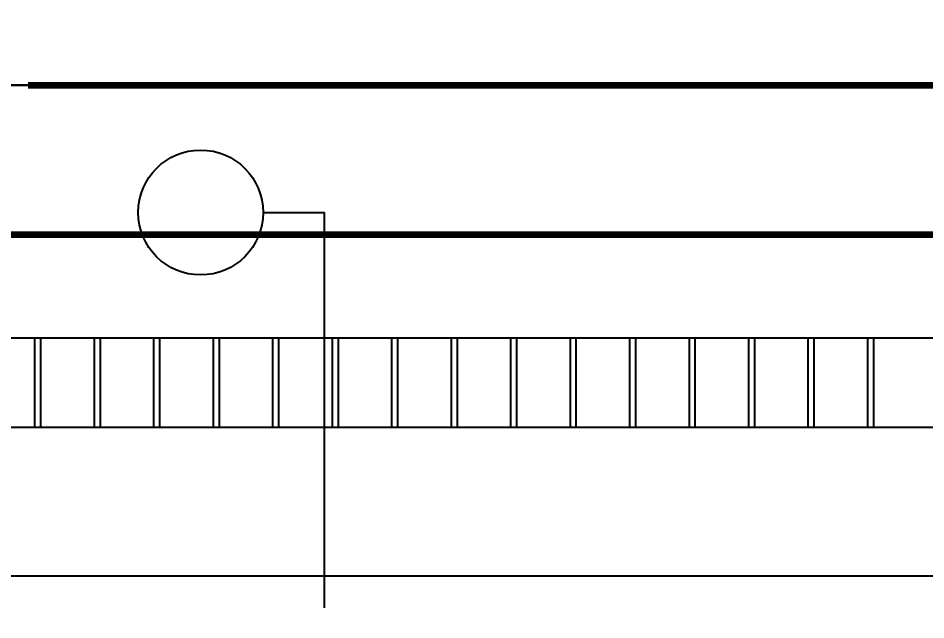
# Model space of a CAD drawing. Header units: millimetres. Extents: x -6165 to 15297, y -629 to 15029.
# Drawn here: x 5840 to 7055, y 10084 to 10890 of the extents above; entities that cross this region are included whole.
import ezdxf

# ---------------------------------------------------------------- set-up
doc = ezdxf.new("R2010")
doc.units = ezdxf.units.MM
for name, color, linetype in [('furn_dwgmodels.com', 18, 'Continuous'), ('h', 250, 'Continuous'), ('txt', 179, 'Continuous')]:
    doc.layers.add(name, color=color, linetype=linetype)
doc.styles.get("Standard").update_dxf_attribs({"font": 'arial.ttf'})
doc.dimstyles.new('ISO-25', dxfattribs={"dimscale": 200, "dimtxt": 2.5, "dimasz": 2.5, "dimexe": 1.25, "dimexo": 0.625, "dimtad": 1, "dimtxsty": 'Standard', "dimcen": 2.5, "dimadec": 0, "dimazin": 0, "dimtfac": 1, "dimtmove": 0, "dimatfit": 3, "dimfxl": 1, "dimarcsym": 0})

# ---------------------------------------------------------------- blocks, each defined once
blk = doc.blocks.new('*D74')
at = {"color": 0, "lineweight": -2, "transparency": 16777216}
for p, q in [((4716, 10725), (4716, 12066.9)), ((8316, 10725), (8316, 12066.9)), ((5216, 11816.9), (7816, 11816.9))]:
    blk.add_line(p, q, dxfattribs=at)
at = {"color": 0, "transparency": 16777216}
for points in [[(5216, 11900.2), (5216, 11733.6), (4716, 11816.9)], [(7816, 11900.2), (7816, 11733.6), (8316, 11816.9)]]:
    blk.add_solid(points, dxfattribs=at)
at = {"layer": 'Defpoints', "color": 0, "transparency": 16777216}
for p in [(8316, 11816.9), (4716, 10600), (8316, 10600)]:
    blk.add_point(p, dxfattribs=at)
at = {"color": 0, "transparency": 16777216, "insert": (6516, 12197.4), "char_height": 500, "attachment_point": 5}
blk.add_mtext('3600', dxfattribs=at)
blk = doc.blocks.new('*D78')
at = {"color": 0, "lineweight": -2, "transparency": 16777216}
for p, q in [((1123.4, 10792.2), (1123.4, 14570.8)), ((13316, 10725), (13316, 14570.8)), ((1623.4, 14320.8), (12816, 14320.8))]:
    blk.add_line(p, q, dxfattribs=at)
at = {"color": 0, "transparency": 16777216}
for points in [[(1623.4, 14404.1), (1623.4, 14237.5), (1123.4, 14320.8)], [(12816, 14404.1), (12816, 14237.5), (13316, 14320.8)]]:
    blk.add_solid(points, dxfattribs=at)
at = {"layer": 'Defpoints', "color": 0, "transparency": 16777216}
for p in [(13316, 14320.8), (1123.4, 10667.2), (13316, 10600)]:
    blk.add_point(p, dxfattribs=at)
at = {"color": 0, "transparency": 16777216, "insert": (7219.7, 14701.2), "char_height": 500, "attachment_point": 5}
blk.add_mtext('13000', dxfattribs=at)

msp = doc.modelspace()

# ---------------------------------------------------------------- linework, layer by layer
at = {"color": 168, "lineweight": 140}
msp.add_line((5852.898, 10800), (7480.942, 10800), dxfattribs=at)
at = {"color": 250, "lineweight": 30}
for points in [[(13300, 10800), (1015.988, 10800), (1015.988, 804.509), (13300, 804.509)], [(4515.988, 10800), (8515.988, 10800), (8515.988, 6300), (4515.988, 6300)]]:
    msp.add_lwpolyline(points, close=True, dxfattribs=at)
at = {"color": 250, "lineweight": 90}
msp.add_lwpolyline([(4715.988, 10600), (8315.988, 10600), (8315.988, 6500), (4715.988, 6500)], close=True, dxfattribs=at)
at = {"color": 7}
msp.add_lwpolyline([(4715.988, 10600), (8315.988, 10600), (8315.988, 6500), (4715.988, 6500)], close=True, dxfattribs=at)
at = {"layer": 'furn_dwgmodels.com', "color": 0}
for p, q in [((5862.118, 10341.666), (5862.118, 10461.191)), ((5870.087, 10341.666), (5870.087, 10461.191)), ((5941.802, 10341.666), (5941.802, 10461.191)), ((5949.77, 10341.666), (5949.77, 10461.191)), ((6021.485, 10341.666), (6021.485, 10461.191)), ((6029.453, 10341.666), (6029.453, 10461.191)), ((6101.168, 10341.666), (6101.168, 10461.191)), ((6109.137, 10341.666), (6109.137, 10461.191)), ((6180.852, 10341.666), (6180.852, 10461.191)), ((6188.82, 10341.666), (6188.82, 10461.191)), ((6260.535, 10341.666), (6260.535, 10461.191)), ((6268.503, 10341.666), (6268.503, 10461.191)), ((6340.218, 10341.666), (6340.218, 10461.191)), ((6348.187, 10341.666), (6348.187, 10461.191)), ((6419.901, 10341.666), (6419.901, 10461.191)), ((6427.87, 10341.666), (6427.87, 10461.191)), ((6499.585, 10341.666), (6499.585, 10461.191)), ((6507.553, 10341.666), (6507.553, 10461.191)), ((6579.268, 10341.666), (6579.268, 10461.191)), ((6587.236, 10341.666), (6587.236, 10461.191)), ((6658.951, 10341.666), (6658.951, 10461.191)), ((6666.92, 10341.666), (6666.92, 10461.191)), ((6738.635, 10341.666), (6738.635, 10461.191)), ((6746.603, 10341.666), (6746.603, 10461.191)), ((6818.318, 10341.666), (6818.318, 10461.191)), ((6826.286, 10341.666), (6826.286, 10461.191)), ((6898.001, 10341.666), (6898.001, 10461.191)), ((6905.97, 10341.666), (6905.97, 10461.191)), ((6977.685, 10341.666), (6977.685, 10461.191)), ((6985.653, 10341.666), (6985.653, 10461.191)), ((7300.402, 10142.458), (5706.736, 10142.458))]:
    msp.add_line(p, q, dxfattribs=at)
at = {"layer": 'h', "color": 0}
for p, q in [((7937.868, 10461.191), (5069.27, 10461.191)), ((7180.877, 10341.666), (5826.261, 10341.666))]:
    msp.add_line(p, q, dxfattribs=at)
at = {"layer": 'txt', "color": 0}
for points in [[(6000.029, 10629.428), (6000.378, 10629.428)], [(6167.713, 10629.428), (6249.952, 10629.428)], [(6249.952, 10099.976), (6249.952, 10629.428)]]:
    msp.add_lwpolyline(points, dxfattribs=at)
msp.add_circle((6084.046, 10629.428), 83.667, dxfattribs=at)

# ---------------------------------------------------------------- dimensions: what is measured, and where the dimension line sits
at = {"color": 168}
dim = msp.add_linear_dim(base=(13315.988, 14320.79), p1=(1123.444, 10667.178), p2=(13315.988, 10600), text='13000', dimstyle='ISO-25', dxfattribs=at)
dim.commit()
dim.dimension.update_dxf_attribs({"geometry": '*D78', "text_midpoint": (7219.716, 14701.247)})
dim = msp.add_linear_dim(base=(8315.988, 11816.902), p1=(4715.988, 10600), p2=(8315.988, 10600), dimstyle='ISO-25', dxfattribs=at)
dim.commit()
dim.dimension.update_dxf_attribs({"geometry": '*D74', "text_midpoint": (6515.988, 12197.359)})

doc.saveas('drawing.dxf')
